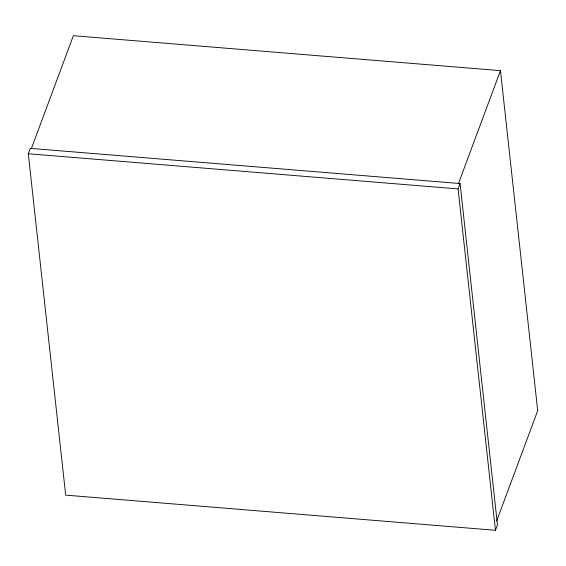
<?xml version="1.0" encoding="UTF-8"?>
<svg xmlns="http://www.w3.org/2000/svg" width="566" height="566" viewBox="0 0 566 566"><rect width="100%" height="100%" fill="white"/><g stroke="black" fill="none" stroke-linecap="round" stroke-linejoin="round"><path stroke-width="0.85" d="M28.3 153.754L30.295 148.377L460.073 183.54L497.464 524.915L495.462 530.292L65.691 495.13L28.3 153.754L458.078 188.917L460.073 183.54M31.42 148.49L73.361 35.708L500.464 70.651L537.7 410.647L496.672 520.961M458.517 183.441L500.464 70.651M458.078 188.917L495.462 530.292"/></g></svg>
